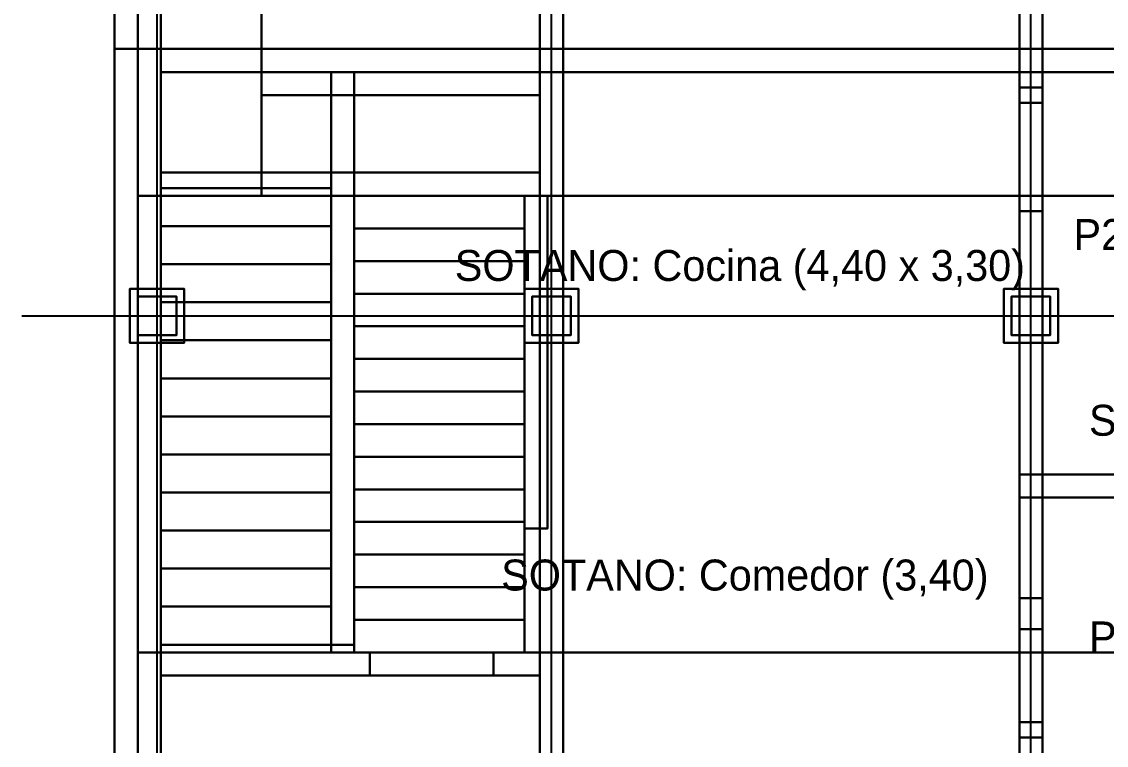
# Model space of a CAD drawing. Header units: metres. Extents: x -0.6 to 96.4, y -1.3 to 40.2.
# Drawn here: x -0.6 to 6.41, y 6.8 to 11.48 of the extents above; entities that cross this region are included whole.
import ezdxf

# ---------------------------------------------------------------- set-up
doc = ezdxf.new("R2010")
doc.units = ezdxf.units.M
doc.header["$MEASUREMENT"] = 0
for name, color, linetype in [('CERCA_PERIMETRAL_3D', 8, 'CONTINUOUS'), ('COLUMNAS_3D', 1, 'CONTINUOUS'), ('EJES_ESTRUCTURALES', 1, 'CONTINUOUS'), ('ESCALERA_2D', 7, 'CONTINUOUS'), ('ESCALERA_3D', 7, 'CONTINUOUS'), ('LOSA_PISO_3D', 8, 'CONTINUOUS'), ('MUROS_EXTERIORES_3D', 7, 'CONTINUOUS'), ('MUROS_INTERIORES_3D', 7, 'CONTINUOUS'), ('P2_COCINA_ISLA_3D', 3, 'CONTINUOUS'), ('P2_COLUMNAS_3D', 1, 'CONTINUOUS'), ('P2_CUBIERTA_3D', 9, 'CONTINUOUS'), ('P2_ESCALERA_3D', 7, 'CONTINUOUS'), ('P2_LOSA_PISO_3D', 8, 'CONTINUOUS'), ('P2_MUROS_EXT_3D', 6, 'CONTINUOUS'), ('P2_MUROS_INT_3D', 6, 'CONTINUOUS'), ('P2_ROTULOS', 6, 'CONTINUOUS'), ('SOTANO_COLUMNAS_3D', 1, 'CONTINUOUS'), ('SOTANO_LOSA_3D', 8, 'CONTINUOUS'), ('SOTANO_MUROS_EXT_3D', 4, 'CONTINUOUS'), ('SOTANO_MUROS_INT_3D', 4, 'CONTINUOUS'), ('SOTANO_ROTULOS', 4, 'CONTINUOUS'), ('TERRENO_3D', 3, 'CONTINUOUS')]:
    doc.layers.add(name, color=color, linetype=linetype)

msp = doc.modelspace()

# ---------------------------------------------------------------- linework, layer by layer
at = {"layer": 'CERCA_PERIMETRAL_3D', "color": 8}
for points in [[(0, 11.3), (0.15, 11.3), (0.15, 24.706), (0, 24.706)], [(0, 11.3, 2.5), (0.15, 11.3, 2.5), (0.15, 24.706, 2.5), (0, 24.706, 2.5)], [(0, 11.3), (0, 24.706), (0, 24.706, 2.5), (0, 11.3, 2.5)], [(0.15, 11.3), (0.15, 24.706), (0.15, 24.706, 2.5), (0.15, 11.3, 2.5)], [(0, 0, -2.55), (0.15, 0, -2.55), (0.15, 11.3, -2.55), (0, 11.3, -2.55)], [(0, 0, 2.5), (0.15, 0, 2.5), (0.15, 11.3, 2.5), (0, 11.3, 2.5)], [(0, 11.3, -2.55), (0.15, 11.3, -2.55), (0.15, 11.3, 2.5), (0, 11.3, 2.5)], [(0, 0, -2.55), (0, 11.3, -2.55), (0, 11.3, 2.5), (0, 0, 2.5)], [(0, 11.3), (0.15, 11.3), (0.15, 11.3, 2.5), (0, 11.3, 2.5)], [(0.15, 0, -2.55), (0.15, 11.3, -2.55), (0.15, 11.3, 2.5), (0.15, 0, 2.5)]]:
    msp.add_3dface(points, dxfattribs=at)
at = {"layer": 'COLUMNAS_3D', "color": 1}
for points in [[(0.15, 9.45), (0.4, 9.45), (0.4, 9.7), (0.15, 9.7)], [(0.15, 9.45, 2.85), (0.4, 9.45, 2.85), (0.4, 9.7, 2.85), (0.15, 9.7, 2.85)], [(0.15, 9.7), (0.4, 9.7), (0.4, 9.7, 2.85), (0.15, 9.7, 2.85)], [(0.15, 9.45), (0.15, 9.7), (0.15, 9.7, 2.85), (0.15, 9.45, 2.85)], [(0.4, 9.45), (0.4, 9.7), (0.4, 9.7, 2.85), (0.4, 9.45, 2.85)], [(2.7, 9.45), (2.95, 9.45), (2.95, 9.7), (2.7, 9.7)], [(2.7, 9.45, 2.85), (2.95, 9.45, 2.85), (2.95, 9.7, 2.85), (2.7, 9.7, 2.85)], [(2.7, 9.7), (2.95, 9.7), (2.95, 9.7, 2.85), (2.7, 9.7, 2.85)], [(2.7, 9.45), (2.7, 9.7), (2.7, 9.7, 2.85), (2.7, 9.45, 2.85)], [(2.95, 9.45), (2.95, 9.7), (2.95, 9.7, 2.85), (2.95, 9.45, 2.85)], [(5.8, 9.45), (6.05, 9.45), (6.05, 9.7), (5.8, 9.7)], [(5.8, 9.45, 2.85), (6.05, 9.45, 2.85), (6.05, 9.7, 2.85), (5.8, 9.7, 2.85)], [(5.8, 9.7), (6.05, 9.7), (6.05, 9.7, 2.85), (5.8, 9.7, 2.85)], [(5.8, 9.45), (5.8, 9.7), (5.8, 9.7, 2.85), (5.8, 9.45, 2.85)], [(6.05, 9.45), (6.05, 9.7), (6.05, 9.7, 2.85), (6.05, 9.45, 2.85)], [(0.15, 9.45), (0.4, 9.45), (0.4, 9.45, 2.85), (0.15, 9.45, 2.85)], [(2.7, 9.45), (2.95, 9.45), (2.95, 9.45, 2.85), (2.7, 9.45, 2.85)], [(5.8, 9.45), (6.05, 9.45), (6.05, 9.45, 2.85), (5.8, 9.45, 2.85)]]:
    msp.add_3dface(points, dxfattribs=at)
at = {"layer": 'EJES_ESTRUCTURALES', "color": 1}
for p, q in [((0.275, 2.2), (0.275, 25.51)), ((2.825, 2.2), (2.825, 25.51)), ((5.925, 2.2), (5.925, 25.51)), ((-0.6, 9.575), (10, 9.575))]:
    msp.add_line(p, q, dxfattribs=at)
at = {"layer": 'ESCALERA_2D', "color": 7}
for p, q in [((0.3, 10.1542), (1.4, 10.1542)), ((0.3, 9.9083), (1.4, 9.9083)), ((0.3, 9.6625), (1.4, 9.6625)), ((0.3, 9.4167), (1.4, 9.4167)), ((0.3, 9.1708), (1.4, 9.1708)), ((0.3, 8.925), (1.4, 8.925)), ((0.3, 8.6792), (1.4, 8.6792)), ((0.3, 8.4333), (1.4, 8.4333)), ((0.3, 8.1875), (1.4, 8.1875)), ((0.3, 7.9417), (1.4, 7.9417)), ((0.3, 7.6958), (1.4, 7.6958)), ((0.3, 7.45), (1.4, 7.45))]:
    msp.add_line(p, q, dxfattribs=at)
at = {"layer": 'ESCALERA_3D', "color": 7}
for points in [[(0.3, 10.1542, -2.55), (1.4, 10.1542, -2.55), (1.4, 10.4, -2.55), (0.3, 10.4, -2.55)], [(0.3, 10.1542), (1.4, 10.1542), (1.4, 10.4), (0.3, 10.4)], [(0.3, 10.4, -2.55), (1.4, 10.4, -2.55), (1.4, 10.4), (0.3, 10.4)], [(0.3, 10.1542, -2.55), (0.3, 10.4, -2.55), (0.3, 10.4), (0.3, 10.1542)], [(1.4, 10.1542, -2.55), (1.4, 10.4, -2.55), (1.4, 10.4), (1.4, 10.1542)], [(0.3, 10.1542, -2.55), (1.4, 10.1542, -2.55), (1.4, 10.1542), (0.3, 10.1542)], [(0.3, 9.9083, -2.55), (1.4, 9.9083, -2.55), (1.4, 10.1542, -2.55), (0.3, 10.1542, -2.55)], [(0.3, 9.9083, -0.2125), (1.4, 9.9083, -0.2125), (1.4, 10.1542, -0.2125), (0.3, 10.1542, -0.2125)], [(0.3, 10.1542, -2.55), (1.4, 10.1542, -2.55), (1.4, 10.1542, -0.2125), (0.3, 10.1542, -0.2125)], [(0.3, 9.9083, -2.55), (0.3, 10.1542, -2.55), (0.3, 10.1542, -0.2125), (0.3, 9.9083, -0.2125)], [(1.4, 9.9083, -2.55), (1.4, 10.1542, -2.55), (1.4, 10.1542, -0.2125), (1.4, 9.9083, -0.2125)], [(0.3, 9.9083, -2.55), (1.4, 9.9083, -2.55), (1.4, 9.9083, -0.2125), (0.3, 9.9083, -0.2125)], [(0.3, 9.6625, -2.55), (1.4, 9.6625, -2.55), (1.4, 9.9083, -2.55), (0.3, 9.9083, -2.55)], [(0.3, 9.6625, -0.425), (1.4, 9.6625, -0.425), (1.4, 9.9083, -0.425), (0.3, 9.9083, -0.425)], [(0.3, 9.9083, -2.55), (1.4, 9.9083, -2.55), (1.4, 9.9083, -0.425), (0.3, 9.9083, -0.425)], [(0.3, 9.6625, -2.55), (0.3, 9.9083, -2.55), (0.3, 9.9083, -0.425), (0.3, 9.6625, -0.425)], [(1.4, 9.6625, -2.55), (1.4, 9.9083, -2.55), (1.4, 9.9083, -0.425), (1.4, 9.6625, -0.425)], [(0.3, 9.6625, -2.55), (1.4, 9.6625, -2.55), (1.4, 9.6625, -0.425), (0.3, 9.6625, -0.425)], [(0.3, 9.4167, -2.55), (1.4, 9.4167, -2.55), (1.4, 9.6625, -2.55), (0.3, 9.6625, -2.55)], [(0.3, 9.4167, -0.6375), (1.4, 9.4167, -0.6375), (1.4, 9.6625, -0.6375), (0.3, 9.6625, -0.6375)], [(0.3, 9.6625, -2.55), (1.4, 9.6625, -2.55), (1.4, 9.6625, -0.6375), (0.3, 9.6625, -0.6375)], [(0.3, 9.4167, -2.55), (0.3, 9.6625, -2.55), (0.3, 9.6625, -0.6375), (0.3, 9.4167, -0.6375)], [(1.4, 9.4167, -2.55), (1.4, 9.6625, -2.55), (1.4, 9.6625, -0.6375), (1.4, 9.4167, -0.6375)], [(0.3, 9.4167, -2.55), (1.4, 9.4167, -2.55), (1.4, 9.4167, -0.6375), (0.3, 9.4167, -0.6375)], [(0.3, 9.1708, -2.55), (1.4, 9.1708, -2.55), (1.4, 9.4167, -2.55), (0.3, 9.4167, -2.55)], [(0.3, 9.1708, -0.85), (1.4, 9.1708, -0.85), (1.4, 9.4167, -0.85), (0.3, 9.4167, -0.85)], [(0.3, 9.4167, -2.55), (1.4, 9.4167, -2.55), (1.4, 9.4167, -0.85), (0.3, 9.4167, -0.85)], [(0.3, 9.1708, -2.55), (0.3, 9.4167, -2.55), (0.3, 9.4167, -0.85), (0.3, 9.1708, -0.85)], [(1.4, 9.1708, -2.55), (1.4, 9.4167, -2.55), (1.4, 9.4167, -0.85), (1.4, 9.1708, -0.85)], [(0.3, 9.1708, -2.55), (1.4, 9.1708, -2.55), (1.4, 9.1708, -0.85), (0.3, 9.1708, -0.85)], [(0.3, 8.925, -2.55), (1.4, 8.925, -2.55), (1.4, 9.1708, -2.55), (0.3, 9.1708, -2.55)], [(0.3, 8.925, -1.0625), (1.4, 8.925, -1.0625), (1.4, 9.1708, -1.0625), (0.3, 9.1708, -1.0625)], [(0.3, 9.1708, -2.55), (1.4, 9.1708, -2.55), (1.4, 9.1708, -1.0625), (0.3, 9.1708, -1.0625)], [(0.3, 8.925, -2.55), (0.3, 9.1708, -2.55), (0.3, 9.1708, -1.0625), (0.3, 8.925, -1.0625)], [(1.4, 8.925, -2.55), (1.4, 9.1708, -2.55), (1.4, 9.1708, -1.0625), (1.4, 8.925, -1.0625)], [(0.3, 8.925, -2.55), (1.4, 8.925, -2.55), (1.4, 8.925, -1.0625), (0.3, 8.925, -1.0625)], [(0.3, 8.6792, -2.55), (1.4, 8.6792, -2.55), (1.4, 8.925, -2.55), (0.3, 8.925, -2.55)], [(0.3, 8.6792, -1.275), (1.4, 8.6792, -1.275), (1.4, 8.925, -1.275), (0.3, 8.925, -1.275)], [(0.3, 8.925, -2.55), (1.4, 8.925, -2.55), (1.4, 8.925, -1.275), (0.3, 8.925, -1.275)], [(0.3, 8.6792, -2.55), (0.3, 8.925, -2.55), (0.3, 8.925, -1.275), (0.3, 8.6792, -1.275)], [(1.4, 8.6792, -2.55), (1.4, 8.925, -2.55), (1.4, 8.925, -1.275), (1.4, 8.6792, -1.275)], [(0.3, 8.6792, -2.55), (1.4, 8.6792, -2.55), (1.4, 8.6792, -1.275), (0.3, 8.6792, -1.275)], [(0.3, 8.4333, -2.55), (1.4, 8.4333, -2.55), (1.4, 8.6792, -2.55), (0.3, 8.6792, -2.55)], [(0.3, 8.4333, -1.4875), (1.4, 8.4333, -1.4875), (1.4, 8.6792, -1.4875), (0.3, 8.6792, -1.4875)], [(0.3, 8.6792, -2.55), (1.4, 8.6792, -2.55), (1.4, 8.6792, -1.4875), (0.3, 8.6792, -1.4875)], [(0.3, 8.4333, -2.55), (0.3, 8.6792, -2.55), (0.3, 8.6792, -1.4875), (0.3, 8.4333, -1.4875)], [(1.4, 8.4333, -2.55), (1.4, 8.6792, -2.55), (1.4, 8.6792, -1.4875), (1.4, 8.4333, -1.4875)], [(0.3, 8.4333, -2.55), (1.4, 8.4333, -2.55), (1.4, 8.4333, -1.4875), (0.3, 8.4333, -1.4875)], [(0.3, 8.1875, -2.55), (1.4, 8.1875, -2.55), (1.4, 8.4333, -2.55), (0.3, 8.4333, -2.55)], [(0.3, 8.1875, -1.7), (1.4, 8.1875, -1.7), (1.4, 8.4333, -1.7), (0.3, 8.4333, -1.7)], [(0.3, 8.4333, -2.55), (1.4, 8.4333, -2.55), (1.4, 8.4333, -1.7), (0.3, 8.4333, -1.7)], [(0.3, 8.1875, -2.55), (0.3, 8.4333, -2.55), (0.3, 8.4333, -1.7), (0.3, 8.1875, -1.7)], [(1.4, 8.1875, -2.55), (1.4, 8.4333, -2.55), (1.4, 8.4333, -1.7), (1.4, 8.1875, -1.7)], [(0.3, 8.1875, -2.55), (1.4, 8.1875, -2.55), (1.4, 8.1875, -1.7), (0.3, 8.1875, -1.7)], [(0.3, 7.9417, -2.55), (1.4, 7.9417, -2.55), (1.4, 8.1875, -2.55), (0.3, 8.1875, -2.55)], [(0.3, 7.9417, -1.9125), (1.4, 7.9417, -1.9125), (1.4, 8.1875, -1.9125), (0.3, 8.1875, -1.9125)], [(0.3, 8.1875, -2.55), (1.4, 8.1875, -2.55), (1.4, 8.1875, -1.9125), (0.3, 8.1875, -1.9125)], [(0.3, 7.9417, -2.55), (0.3, 8.1875, -2.55), (0.3, 8.1875, -1.9125), (0.3, 7.9417, -1.9125)], [(1.4, 7.9417, -2.55), (1.4, 8.1875, -2.55), (1.4, 8.1875, -1.9125), (1.4, 7.9417, -1.9125)], [(0.3, 7.9417, -2.55), (1.4, 7.9417, -2.55), (1.4, 7.9417, -1.9125), (0.3, 7.9417, -1.9125)], [(0.3, 7.6958, -2.55), (1.4, 7.6958, -2.55), (1.4, 7.9417, -2.55), (0.3, 7.9417, -2.55)], [(0.3, 7.6958, -2.125), (1.4, 7.6958, -2.125), (1.4, 7.9417, -2.125), (0.3, 7.9417, -2.125)], [(0.3, 7.9417, -2.55), (1.4, 7.9417, -2.55), (1.4, 7.9417, -2.125), (0.3, 7.9417, -2.125)], [(0.3, 7.6958, -2.55), (0.3, 7.9417, -2.55), (0.3, 7.9417, -2.125), (0.3, 7.6958, -2.125)], [(1.4, 7.6958, -2.55), (1.4, 7.9417, -2.55), (1.4, 7.9417, -2.125), (1.4, 7.6958, -2.125)], [(0.3, 7.6958, -2.55), (1.4, 7.6958, -2.55), (1.4, 7.6958, -2.125), (0.3, 7.6958, -2.125)], [(0.3, 7.45, -2.55), (1.4, 7.45, -2.55), (1.4, 7.6958, -2.55), (0.3, 7.6958, -2.55)], [(0.3, 7.45, -2.3375), (1.4, 7.45, -2.3375), (1.4, 7.6958, -2.3375), (0.3, 7.6958, -2.3375)], [(0.3, 7.6958, -2.55), (1.4, 7.6958, -2.55), (1.4, 7.6958, -2.3375), (0.3, 7.6958, -2.3375)], [(0.3, 7.45, -2.55), (0.3, 7.6958, -2.55), (0.3, 7.6958, -2.3375), (0.3, 7.45, -2.3375)], [(1.4, 7.45, -2.55), (1.4, 7.6958, -2.55), (1.4, 7.6958, -2.3375), (1.4, 7.45, -2.3375)], [(0.3, 7.45, -2.55), (1.4, 7.45, -2.55), (1.4, 7.45, -2.3375), (0.3, 7.45, -2.3375)]]:
    msp.add_3dface(points, dxfattribs=at)
at = {"layer": 'LOSA_PISO_3D', "color": 8}
for points in [[(0.15, 10.35, -0.15), (9.15, 10.35, -0.15), (9.15, 24.71, -0.15), (0.15, 24.71, -0.15)], [(0.15, 10.35), (9.15, 10.35), (9.15, 24.71), (0.15, 24.71)], [(0.15, 10.35, -0.15), (0.15, 24.71, -0.15), (0.15, 24.71), (0.15, 10.35)], [(0.15, 7.4, -0.15), (0.3, 7.4, -0.15), (0.3, 10.35, -0.15), (0.15, 10.35, -0.15)], [(0.15, 7.4), (0.3, 7.4), (0.3, 10.35), (0.15, 10.35)], [(0.15, 10.35, -0.15), (0.3, 10.35, -0.15), (0.3, 10.35), (0.15, 10.35)], [(0.15, 7.4, -0.15), (0.15, 10.35, -0.15), (0.15, 10.35), (0.15, 7.4)], [(0.15, 10.35, -0.15), (9.15, 10.35, -0.15), (9.15, 10.35), (0.15, 10.35)], [(0.3, 7.4, -0.15), (0.3, 10.35, -0.15), (0.3, 10.35), (0.3, 7.4)], [(1.4, 7.4, -0.15), (9.15, 7.4, -0.15), (9.15, 10.35, -0.15), (1.4, 10.35, -0.15)], [(1.4, 7.4), (9.15, 7.4), (9.15, 10.35), (1.4, 10.35)], [(1.4, 10.35, -0.15), (9.15, 10.35, -0.15), (9.15, 10.35), (1.4, 10.35)], [(1.4, 7.4, -0.15), (1.4, 10.35, -0.15), (1.4, 10.35), (1.4, 7.4)], [(0.15, 6.5, -0.15), (9.15, 6.5, -0.15), (9.15, 7.4, -0.15), (0.15, 7.4, -0.15)], [(0.15, 6.5), (9.15, 6.5), (9.15, 7.4), (0.15, 7.4)], [(0.15, 7.4, -0.15), (9.15, 7.4, -0.15), (9.15, 7.4), (0.15, 7.4)], [(0.15, 6.5, -0.15), (0.15, 7.4, -0.15), (0.15, 7.4), (0.15, 6.5)], [(0.15, 7.4, -0.15), (0.3, 7.4, -0.15), (0.3, 7.4), (0.15, 7.4)], [(1.4, 7.4, -0.15), (9.15, 7.4, -0.15), (9.15, 7.4), (1.4, 7.4)]]:
    msp.add_3dface(points, dxfattribs=at)
at = {"layer": 'MUROS_EXTERIORES_3D', "color": 7}
for points in [[(0.15, 3), (0.3, 3), (0.3, 24.71), (0.15, 24.71)], [(0.15, 3, 2.85), (0.3, 3, 2.85), (0.3, 24.71, 2.85), (0.15, 24.71, 2.85)], [(0.15, 3), (0.15, 24.71), (0.15, 24.71, 2.85), (0.15, 3, 2.85)], [(0.3, 3), (0.3, 24.71), (0.3, 24.71, 2.85), (0.3, 3, 2.85)]]:
    msp.add_3dface(points, dxfattribs=at)
at = {"layer": 'MUROS_INTERIORES_3D', "color": 7}
for points in [[(2.75, 3.15), (2.9, 3.15), (2.9, 24.56), (2.75, 24.56)], [(2.75, 3.15, 2.85), (2.9, 3.15, 2.85), (2.9, 24.56, 2.85), (2.75, 24.56, 2.85)], [(2.75, 3.15), (2.75, 24.56), (2.75, 24.56, 2.85), (2.75, 3.15, 2.85)], [(2.9, 3.15), (2.9, 24.56), (2.9, 24.56, 2.85), (2.9, 3.15, 2.85)], [(1.4, 7.4), (1.55, 7.4), (1.55, 10.35), (1.4, 10.35)], [(1.4, 7.4, 2.85), (1.55, 7.4, 2.85), (1.55, 10.35, 2.85), (1.4, 10.35, 2.85)], [(1.4, 10.35), (1.55, 10.35), (1.55, 10.35, 2.85), (1.4, 10.35, 2.85)], [(1.4, 7.4), (1.4, 10.35), (1.4, 10.35, 2.85), (1.4, 7.4, 2.85)], [(1.55, 7.4), (1.55, 10.35), (1.55, 10.35, 2.85), (1.55, 7.4, 2.85)], [(5.85, 8.4), (9, 8.4), (9, 8.55), (5.85, 8.55)], [(5.85, 8.4, 2.85), (9, 8.4, 2.85), (9, 8.55, 2.85), (5.85, 8.55, 2.85)], [(5.85, 8.55), (9, 8.55), (9, 8.55, 2.85), (5.85, 8.55, 2.85)], [(5.85, 8.4), (5.85, 8.55), (5.85, 8.55, 2.85), (5.85, 8.4, 2.85)], [(5.85, 8.4), (9, 8.4), (9, 8.4, 2.85), (5.85, 8.4, 2.85)], [(5.85, 7.75), (6, 7.75), (6, 8.4), (5.85, 8.4)], [(5.85, 7.75, 2.85), (6, 7.75, 2.85), (6, 8.4, 2.85), (5.85, 8.4, 2.85)], [(5.85, 8.4), (6, 8.4), (6, 8.4, 2.85), (5.85, 8.4, 2.85)], [(5.85, 7.75), (5.85, 8.4), (5.85, 8.4, 2.85), (5.85, 7.75, 2.85)], [(6, 7.75), (6, 8.4), (6, 8.4, 2.85), (6, 7.75, 2.85)], [(5.85, 6.95, 2.1), (6, 6.95, 2.1), (6, 7.75, 2.1), (5.85, 7.75, 2.1)], [(5.85, 6.95, 2.85), (6, 6.95, 2.85), (6, 7.75, 2.85), (5.85, 7.75, 2.85)], [(5.85, 7.75, 2.1), (6, 7.75, 2.1), (6, 7.75, 2.85), (5.85, 7.75, 2.85)], [(5.85, 6.95, 2.1), (5.85, 7.75, 2.1), (5.85, 7.75, 2.85), (5.85, 6.95, 2.85)], [(5.85, 7.75), (6, 7.75), (6, 7.75, 2.85), (5.85, 7.75, 2.85)], [(6, 6.95, 2.1), (6, 7.75, 2.1), (6, 7.75, 2.85), (6, 6.95, 2.85)], [(0.3, 7.25), (1.65, 7.25), (1.65, 7.4), (0.3, 7.4)], [(0.3, 7.25, 2.85), (1.65, 7.25, 2.85), (1.65, 7.4, 2.85), (0.3, 7.4, 2.85)], [(0.3, 7.4), (1.65, 7.4), (1.65, 7.4, 2.85), (0.3, 7.4, 2.85)], [(0.3, 7.25), (0.3, 7.4), (0.3, 7.4, 2.85), (0.3, 7.25, 2.85)], [(1.4, 7.4), (1.55, 7.4), (1.55, 7.4, 2.85), (1.4, 7.4, 2.85)], [(1.65, 7.25), (1.65, 7.4), (1.65, 7.4, 2.85), (1.65, 7.25, 2.85)], [(1.65, 7.25, 2.1), (2.45, 7.25, 2.1), (2.45, 7.4, 2.1), (1.65, 7.4, 2.1)], [(1.65, 7.25, 2.85), (2.45, 7.25, 2.85), (2.45, 7.4, 2.85), (1.65, 7.4, 2.85)], [(1.65, 7.4, 2.1), (2.45, 7.4, 2.1), (2.45, 7.4, 2.85), (1.65, 7.4, 2.85)], [(1.65, 7.25, 2.1), (1.65, 7.4, 2.1), (1.65, 7.4, 2.85), (1.65, 7.25, 2.85)], [(2.45, 7.25, 2.1), (2.45, 7.4, 2.1), (2.45, 7.4, 2.85), (2.45, 7.25, 2.85)], [(2.45, 7.25), (2.75, 7.25), (2.75, 7.4), (2.45, 7.4)], [(2.45, 7.25, 2.85), (2.75, 7.25, 2.85), (2.75, 7.4, 2.85), (2.45, 7.4, 2.85)], [(2.45, 7.4), (2.75, 7.4), (2.75, 7.4, 2.85), (2.45, 7.4, 2.85)], [(2.45, 7.25), (2.45, 7.4), (2.45, 7.4, 2.85), (2.45, 7.25, 2.85)], [(2.75, 7.25), (2.75, 7.4), (2.75, 7.4, 2.85), (2.75, 7.25, 2.85)], [(0.3, 7.25), (1.65, 7.25), (1.65, 7.25, 2.85), (0.3, 7.25, 2.85)], [(1.65, 7.25, 2.1), (2.45, 7.25, 2.1), (2.45, 7.25, 2.85), (1.65, 7.25, 2.85)], [(2.45, 7.25), (2.75, 7.25), (2.75, 7.25, 2.85), (2.45, 7.25, 2.85)], [(5.85, 6.65), (6, 6.65), (6, 6.95), (5.85, 6.95)], [(5.85, 6.65, 2.85), (6, 6.65, 2.85), (6, 6.95, 2.85), (5.85, 6.95, 2.85)], [(5.85, 6.95), (6, 6.95), (6, 6.95, 2.85), (5.85, 6.95, 2.85)], [(5.85, 6.65), (5.85, 6.95), (5.85, 6.95, 2.85), (5.85, 6.65, 2.85)], [(5.85, 6.95, 2.1), (6, 6.95, 2.1), (6, 6.95, 2.85), (5.85, 6.95, 2.85)], [(6, 6.65), (6, 6.95), (6, 6.95, 2.85), (6, 6.65, 2.85)]]:
    msp.add_3dface(points, dxfattribs=at)
at = {"layer": 'P2_COCINA_ISLA_3D', "color": 3}
for points in [[(0.3, 10.5, 3), (0.95, 10.5, 3), (0.95, 16.5, 3), (0.3, 16.5, 3)], [(0.3, 10.5, 3.9), (0.95, 10.5, 3.9), (0.95, 16.5, 3.9), (0.3, 16.5, 3.9)], [(0.3, 10.5, 3), (0.3, 16.5, 3), (0.3, 16.5, 3.9), (0.3, 10.5, 3.9)], [(0.95, 10.5, 3), (0.95, 16.5, 3), (0.95, 16.5, 3.9), (0.95, 10.5, 3.9)], [(0.95, 10.35, 3), (2.75, 10.35, 3), (2.75, 11, 3), (0.95, 11, 3)], [(0.95, 10.35, 3.9), (2.75, 10.35, 3.9), (2.75, 11, 3.9), (0.95, 11, 3.9)], [(0.95, 11, 3), (2.75, 11, 3), (2.75, 11, 3.9), (0.95, 11, 3.9)], [(0.95, 10.35, 3), (0.95, 11, 3), (0.95, 11, 3.9), (0.95, 10.35, 3.9)], [(2.75, 10.35, 3), (2.75, 11, 3), (2.75, 11, 3.9), (2.75, 10.35, 3.9)], [(0.3, 10.5, 3), (0.95, 10.5, 3), (0.95, 10.5, 3.9), (0.3, 10.5, 3.9)], [(0.95, 10.35, 3), (2.75, 10.35, 3), (2.75, 10.35, 3.9), (0.95, 10.35, 3.9)]]:
    msp.add_3dface(points, dxfattribs=at)
at = {"layer": 'P2_COLUMNAS_3D', "color": 1}
for points in [[(0.15, 9.45, 3), (0.4, 9.45, 3), (0.4, 9.7, 3), (0.15, 9.7, 3)], [(0.15, 9.45, 5.85), (0.4, 9.45, 5.85), (0.4, 9.7, 5.85), (0.15, 9.7, 5.85)], [(0.15, 9.7, 3), (0.4, 9.7, 3), (0.4, 9.7, 5.85), (0.15, 9.7, 5.85)], [(0.15, 9.45, 3), (0.15, 9.7, 3), (0.15, 9.7, 5.85), (0.15, 9.45, 5.85)], [(0.4, 9.45, 3), (0.4, 9.7, 3), (0.4, 9.7, 5.85), (0.4, 9.45, 5.85)], [(2.7, 9.45, 3), (2.95, 9.45, 3), (2.95, 9.7, 3), (2.7, 9.7, 3)], [(2.7, 9.45, 5.85), (2.95, 9.45, 5.85), (2.95, 9.7, 5.85), (2.7, 9.7, 5.85)], [(2.7, 9.7, 3), (2.95, 9.7, 3), (2.95, 9.7, 5.85), (2.7, 9.7, 5.85)], [(2.7, 9.45, 3), (2.7, 9.7, 3), (2.7, 9.7, 5.85), (2.7, 9.45, 5.85)], [(2.95, 9.45, 3), (2.95, 9.7, 3), (2.95, 9.7, 5.85), (2.95, 9.45, 5.85)], [(5.8, 9.45, 3), (6.05, 9.45, 3), (6.05, 9.7, 3), (5.8, 9.7, 3)], [(5.8, 9.45, 5.85), (6.05, 9.45, 5.85), (6.05, 9.7, 5.85), (5.8, 9.7, 5.85)], [(5.8, 9.7, 3), (6.05, 9.7, 3), (6.05, 9.7, 5.85), (5.8, 9.7, 5.85)], [(5.8, 9.45, 3), (5.8, 9.7, 3), (5.8, 9.7, 5.85), (5.8, 9.45, 5.85)], [(6.05, 9.45, 3), (6.05, 9.7, 3), (6.05, 9.7, 5.85), (6.05, 9.45, 5.85)], [(0.15, 9.45, 3), (0.4, 9.45, 3), (0.4, 9.45, 5.85), (0.15, 9.45, 5.85)], [(2.7, 9.45, 3), (2.95, 9.45, 3), (2.95, 9.45, 5.85), (2.7, 9.45, 5.85)], [(5.8, 9.45, 3), (6.05, 9.45, 3), (6.05, 9.45, 5.85), (5.8, 9.45, 5.85)]]:
    msp.add_3dface(points, dxfattribs=at)
at = {"layer": 'P2_CUBIERTA_3D', "color": 9}
for points in [[(0.15, 6.5, 5.85), (9.15, 6.5, 5.85), (9.15, 24.71, 5.85), (0.15, 24.71, 5.85)], [(0.15, 6.5, 6), (9.15, 6.5, 6), (9.15, 24.71, 6), (0.15, 24.71, 6)], [(0.15, 6.5, 5.85), (0.15, 24.71, 5.85), (0.15, 24.71, 6), (0.15, 6.5, 6)]]:
    msp.add_3dface(points, dxfattribs=at)
at = {"layer": 'P2_ESCALERA_3D', "color": 7}
for points in [[(1.55, 10.1393, -0.15), (2.65, 10.1393, -0.15), (2.65, 10.35, -0.15), (1.55, 10.35, -0.15)], [(1.55, 10.1393, 0.2143), (2.65, 10.1393, 0.2143), (2.65, 10.35, 0.2143), (1.55, 10.35, 0.2143)], [(1.55, 10.35, -0.15), (2.65, 10.35, -0.15), (2.65, 10.35, 0.2143), (1.55, 10.35, 0.2143)], [(1.55, 10.1393, -0.15), (1.55, 10.35, -0.15), (1.55, 10.35, 0.2143), (1.55, 10.1393, 0.2143)], [(2.65, 10.1393, -0.15), (2.65, 10.35, -0.15), (2.65, 10.35, 0.2143), (2.65, 10.1393, 0.2143)], [(1.55, 10.1393, -0.15), (2.65, 10.1393, -0.15), (2.65, 10.1393, 0.2143), (1.55, 10.1393, 0.2143)], [(1.55, 9.9286, 0.0643), (2.65, 9.9286, 0.0643), (2.65, 10.1393, 0.0643), (1.55, 10.1393, 0.0643)], [(1.55, 9.9286, 0.4286), (2.65, 9.9286, 0.4286), (2.65, 10.1393, 0.4286), (1.55, 10.1393, 0.4286)], [(1.55, 10.1393, 0.0643), (2.65, 10.1393, 0.0643), (2.65, 10.1393, 0.4286), (1.55, 10.1393, 0.4286)], [(1.55, 9.9286, 0.0643), (1.55, 10.1393, 0.0643), (1.55, 10.1393, 0.4286), (1.55, 9.9286, 0.4286)], [(2.65, 9.9286, 0.0643), (2.65, 10.1393, 0.0643), (2.65, 10.1393, 0.4286), (2.65, 9.9286, 0.4286)], [(1.55, 9.9286, 0.0643), (2.65, 9.9286, 0.0643), (2.65, 9.9286, 0.4286), (1.55, 9.9286, 0.4286)], [(1.55, 9.7179, 0.2786), (2.65, 9.7179, 0.2786), (2.65, 9.9286, 0.2786), (1.55, 9.9286, 0.2786)], [(1.55, 9.7179, 0.6429), (2.65, 9.7179, 0.6429), (2.65, 9.9286, 0.6429), (1.55, 9.9286, 0.6429)], [(1.55, 9.9286, 0.2786), (2.65, 9.9286, 0.2786), (2.65, 9.9286, 0.6429), (1.55, 9.9286, 0.6429)], [(1.55, 9.7179, 0.2786), (1.55, 9.9286, 0.2786), (1.55, 9.9286, 0.6429), (1.55, 9.7179, 0.6429)], [(2.65, 9.7179, 0.2786), (2.65, 9.9286, 0.2786), (2.65, 9.9286, 0.6429), (2.65, 9.7179, 0.6429)], [(1.55, 9.7179, 0.2786), (2.65, 9.7179, 0.2786), (2.65, 9.7179, 0.6429), (1.55, 9.7179, 0.6429)], [(1.55, 9.5071, 0.4929), (2.65, 9.5071, 0.4929), (2.65, 9.7179, 0.4929), (1.55, 9.7179, 0.4929)], [(1.55, 9.5071, 0.8571), (2.65, 9.5071, 0.8571), (2.65, 9.7179, 0.8571), (1.55, 9.7179, 0.8571)], [(1.55, 9.7179, 0.4929), (2.65, 9.7179, 0.4929), (2.65, 9.7179, 0.8571), (1.55, 9.7179, 0.8571)], [(1.55, 9.5071, 0.4929), (1.55, 9.7179, 0.4929), (1.55, 9.7179, 0.8571), (1.55, 9.5071, 0.8571)], [(2.65, 9.5071, 0.4929), (2.65, 9.7179, 0.4929), (2.65, 9.7179, 0.8571), (2.65, 9.5071, 0.8571)], [(1.55, 9.5071, 0.4929), (2.65, 9.5071, 0.4929), (2.65, 9.5071, 0.8571), (1.55, 9.5071, 0.8571)], [(1.55, 9.2964, 0.7071), (2.65, 9.2964, 0.7071), (2.65, 9.5071, 0.7071), (1.55, 9.5071, 0.7071)], [(1.55, 9.2964, 1.0714), (2.65, 9.2964, 1.0714), (2.65, 9.5071, 1.0714), (1.55, 9.5071, 1.0714)], [(1.55, 9.5071, 0.7071), (2.65, 9.5071, 0.7071), (2.65, 9.5071, 1.0714), (1.55, 9.5071, 1.0714)], [(1.55, 9.2964, 0.7071), (1.55, 9.5071, 0.7071), (1.55, 9.5071, 1.0714), (1.55, 9.2964, 1.0714)], [(2.65, 9.2964, 0.7071), (2.65, 9.5071, 0.7071), (2.65, 9.5071, 1.0714), (2.65, 9.2964, 1.0714)], [(1.55, 9.2964, 0.7071), (2.65, 9.2964, 0.7071), (2.65, 9.2964, 1.0714), (1.55, 9.2964, 1.0714)], [(1.55, 9.0857, 0.9214), (2.65, 9.0857, 0.9214), (2.65, 9.2964, 0.9214), (1.55, 9.2964, 0.9214)], [(1.55, 9.0857, 1.2857), (2.65, 9.0857, 1.2857), (2.65, 9.2964, 1.2857), (1.55, 9.2964, 1.2857)], [(1.55, 9.2964, 0.9214), (2.65, 9.2964, 0.9214), (2.65, 9.2964, 1.2857), (1.55, 9.2964, 1.2857)], [(1.55, 9.0857, 0.9214), (1.55, 9.2964, 0.9214), (1.55, 9.2964, 1.2857), (1.55, 9.0857, 1.2857)], [(2.65, 9.0857, 0.9214), (2.65, 9.2964, 0.9214), (2.65, 9.2964, 1.2857), (2.65, 9.0857, 1.2857)], [(1.55, 9.0857, 0.9214), (2.65, 9.0857, 0.9214), (2.65, 9.0857, 1.2857), (1.55, 9.0857, 1.2857)], [(1.55, 8.875, 1.1357), (2.65, 8.875, 1.1357), (2.65, 9.0857, 1.1357), (1.55, 9.0857, 1.1357)], [(1.55, 8.875, 1.5), (2.65, 8.875, 1.5), (2.65, 9.0857, 1.5), (1.55, 9.0857, 1.5)], [(1.55, 9.0857, 1.1357), (2.65, 9.0857, 1.1357), (2.65, 9.0857, 1.5), (1.55, 9.0857, 1.5)], [(1.55, 8.875, 1.1357), (1.55, 9.0857, 1.1357), (1.55, 9.0857, 1.5), (1.55, 8.875, 1.5)], [(2.65, 8.875, 1.1357), (2.65, 9.0857, 1.1357), (2.65, 9.0857, 1.5), (2.65, 8.875, 1.5)], [(1.55, 8.875, 1.1357), (2.65, 8.875, 1.1357), (2.65, 8.875, 1.5), (1.55, 8.875, 1.5)], [(1.55, 8.6643, 1.35), (2.65, 8.6643, 1.35), (2.65, 8.875, 1.35), (1.55, 8.875, 1.35)], [(1.55, 8.6643, 1.7143), (2.65, 8.6643, 1.7143), (2.65, 8.875, 1.7143), (1.55, 8.875, 1.7143)], [(1.55, 8.875, 1.35), (2.65, 8.875, 1.35), (2.65, 8.875, 1.7143), (1.55, 8.875, 1.7143)], [(1.55, 8.6643, 1.35), (1.55, 8.875, 1.35), (1.55, 8.875, 1.7143), (1.55, 8.6643, 1.7143)], [(2.65, 8.6643, 1.35), (2.65, 8.875, 1.35), (2.65, 8.875, 1.7143), (2.65, 8.6643, 1.7143)], [(1.55, 8.6643, 1.35), (2.65, 8.6643, 1.35), (2.65, 8.6643, 1.7143), (1.55, 8.6643, 1.7143)], [(1.55, 8.4536, 1.5643), (2.65, 8.4536, 1.5643), (2.65, 8.6643, 1.5643), (1.55, 8.6643, 1.5643)], [(1.55, 8.4536, 1.9286), (2.65, 8.4536, 1.9286), (2.65, 8.6643, 1.9286), (1.55, 8.6643, 1.9286)], [(1.55, 8.6643, 1.5643), (2.65, 8.6643, 1.5643), (2.65, 8.6643, 1.9286), (1.55, 8.6643, 1.9286)], [(1.55, 8.4536, 1.5643), (1.55, 8.6643, 1.5643), (1.55, 8.6643, 1.9286), (1.55, 8.4536, 1.9286)], [(2.65, 8.4536, 1.5643), (2.65, 8.6643, 1.5643), (2.65, 8.6643, 1.9286), (2.65, 8.4536, 1.9286)], [(1.55, 8.4536, 1.5643), (2.65, 8.4536, 1.5643), (2.65, 8.4536, 1.9286), (1.55, 8.4536, 1.9286)], [(1.55, 8.2429, 1.7786), (2.65, 8.2429, 1.7786), (2.65, 8.4536, 1.7786), (1.55, 8.4536, 1.7786)], [(1.55, 8.2429, 2.1429), (2.65, 8.2429, 2.1429), (2.65, 8.4536, 2.1429), (1.55, 8.4536, 2.1429)], [(1.55, 8.4536, 1.7786), (2.65, 8.4536, 1.7786), (2.65, 8.4536, 2.1429), (1.55, 8.4536, 2.1429)], [(1.55, 8.2429, 1.7786), (1.55, 8.4536, 1.7786), (1.55, 8.4536, 2.1429), (1.55, 8.2429, 2.1429)], [(2.65, 8.2429, 1.7786), (2.65, 8.4536, 1.7786), (2.65, 8.4536, 2.1429), (2.65, 8.2429, 2.1429)], [(1.55, 8.2429, 1.7786), (2.65, 8.2429, 1.7786), (2.65, 8.2429, 2.1429), (1.55, 8.2429, 2.1429)], [(1.55, 8.0321, 1.9929), (2.65, 8.0321, 1.9929), (2.65, 8.2429, 1.9929), (1.55, 8.2429, 1.9929)], [(1.55, 8.0321, 2.3571), (2.65, 8.0321, 2.3571), (2.65, 8.2429, 2.3571), (1.55, 8.2429, 2.3571)], [(1.55, 8.2429, 1.9929), (2.65, 8.2429, 1.9929), (2.65, 8.2429, 2.3571), (1.55, 8.2429, 2.3571)], [(1.55, 8.0321, 1.9929), (1.55, 8.2429, 1.9929), (1.55, 8.2429, 2.3571), (1.55, 8.0321, 2.3571)], [(2.65, 8.0321, 1.9929), (2.65, 8.2429, 1.9929), (2.65, 8.2429, 2.3571), (2.65, 8.0321, 2.3571)], [(1.55, 8.0321, 1.9929), (2.65, 8.0321, 1.9929), (2.65, 8.0321, 2.3571), (1.55, 8.0321, 2.3571)], [(1.55, 7.8214, 2.2071), (2.65, 7.8214, 2.2071), (2.65, 8.0321, 2.2071), (1.55, 8.0321, 2.2071)], [(1.55, 7.8214, 2.5714), (2.65, 7.8214, 2.5714), (2.65, 8.0321, 2.5714), (1.55, 8.0321, 2.5714)], [(1.55, 8.0321, 2.2071), (2.65, 8.0321, 2.2071), (2.65, 8.0321, 2.5714), (1.55, 8.0321, 2.5714)], [(1.55, 7.8214, 2.2071), (1.55, 8.0321, 2.2071), (1.55, 8.0321, 2.5714), (1.55, 7.8214, 2.5714)], [(2.65, 7.8214, 2.2071), (2.65, 8.0321, 2.2071), (2.65, 8.0321, 2.5714), (2.65, 7.8214, 2.5714)], [(1.55, 7.8214, 2.2071), (2.65, 7.8214, 2.2071), (2.65, 7.8214, 2.5714), (1.55, 7.8214, 2.5714)], [(1.55, 7.6107, 2.4214), (2.65, 7.6107, 2.4214), (2.65, 7.8214, 2.4214), (1.55, 7.8214, 2.4214)], [(1.55, 7.6107, 2.7857), (2.65, 7.6107, 2.7857), (2.65, 7.8214, 2.7857), (1.55, 7.8214, 2.7857)], [(1.55, 7.8214, 2.4214), (2.65, 7.8214, 2.4214), (2.65, 7.8214, 2.7857), (1.55, 7.8214, 2.7857)], [(1.55, 7.6107, 2.4214), (1.55, 7.8214, 2.4214), (1.55, 7.8214, 2.7857), (1.55, 7.6107, 2.7857)], [(2.65, 7.6107, 2.4214), (2.65, 7.8214, 2.4214), (2.65, 7.8214, 2.7857), (2.65, 7.6107, 2.7857)], [(1.55, 7.6107, 2.4214), (2.65, 7.6107, 2.4214), (2.65, 7.6107, 2.7857), (1.55, 7.6107, 2.7857)], [(1.55, 7.4, 2.6357), (2.65, 7.4, 2.6357), (2.65, 7.6107, 2.6357), (1.55, 7.6107, 2.6357)], [(1.55, 7.4, 3), (2.65, 7.4, 3), (2.65, 7.6107, 3), (1.55, 7.6107, 3)], [(1.55, 7.6107, 2.6357), (2.65, 7.6107, 2.6357), (2.65, 7.6107, 3), (1.55, 7.6107, 3)], [(1.55, 7.4, 2.6357), (1.55, 7.6107, 2.6357), (1.55, 7.6107, 3), (1.55, 7.4, 3)], [(2.65, 7.4, 2.6357), (2.65, 7.6107, 2.6357), (2.65, 7.6107, 3), (2.65, 7.4, 3)], [(1.55, 7.4, 2.6357), (2.65, 7.4, 2.6357), (2.65, 7.4, 3), (1.55, 7.4, 3)]]:
    msp.add_3dface(points, dxfattribs=at)
at = {"layer": 'P2_LOSA_PISO_3D', "color": 8}
for points in [[(0.15, 10.35, 2.85), (9.15, 10.35, 2.85), (9.15, 24.71, 2.85), (0.15, 24.71, 2.85)], [(0.15, 10.35, 3), (9.15, 10.35, 3), (9.15, 24.71, 3), (0.15, 24.71, 3)], [(0.15, 10.35, 2.85), (0.15, 24.71, 2.85), (0.15, 24.71, 3), (0.15, 10.35, 3)], [(0.15, 7.4, 2.85), (0.3, 7.4, 2.85), (0.3, 10.35, 2.85), (0.15, 10.35, 2.85)], [(0.15, 7.4, 3), (0.3, 7.4, 3), (0.3, 10.35, 3), (0.15, 10.35, 3)], [(0.15, 10.35, 2.85), (0.3, 10.35, 2.85), (0.3, 10.35, 3), (0.15, 10.35, 3)], [(0.15, 7.4, 2.85), (0.15, 10.35, 2.85), (0.15, 10.35, 3), (0.15, 7.4, 3)], [(0.15, 10.35, 2.85), (9.15, 10.35, 2.85), (9.15, 10.35, 3), (0.15, 10.35, 3)], [(0.3, 7.4, 2.85), (0.3, 10.35, 2.85), (0.3, 10.35, 3), (0.3, 7.4, 3)], [(2.65, 7.4, 2.85), (9.15, 7.4, 2.85), (9.15, 10.35, 2.85), (2.65, 10.35, 2.85)], [(2.65, 7.4, 3), (9.15, 7.4, 3), (9.15, 10.35, 3), (2.65, 10.35, 3)], [(2.65, 10.35, 2.85), (9.15, 10.35, 2.85), (9.15, 10.35, 3), (2.65, 10.35, 3)], [(2.65, 7.4, 2.85), (2.65, 10.35, 2.85), (2.65, 10.35, 3), (2.65, 7.4, 3)], [(0.15, 6.5, 2.85), (9.15, 6.5, 2.85), (9.15, 7.4, 2.85), (0.15, 7.4, 2.85)], [(0.15, 6.5, 3), (9.15, 6.5, 3), (9.15, 7.4, 3), (0.15, 7.4, 3)], [(0.15, 7.4, 2.85), (9.15, 7.4, 2.85), (9.15, 7.4, 3), (0.15, 7.4, 3)], [(0.15, 6.5, 2.85), (0.15, 7.4, 2.85), (0.15, 7.4, 3), (0.15, 6.5, 3)], [(0.15, 7.4, 2.85), (0.3, 7.4, 2.85), (0.3, 7.4, 3), (0.15, 7.4, 3)], [(2.65, 7.4, 2.85), (9.15, 7.4, 2.85), (9.15, 7.4, 3), (2.65, 7.4, 3)]]:
    msp.add_3dface(points, dxfattribs=at)
at = {"layer": 'P2_MUROS_EXT_3D', "color": 6}
for points in [[(0.15, 3, 3), (0.3, 3, 3), (0.3, 24.71, 3), (0.15, 24.71, 3)], [(0.15, 3, 5.85), (0.3, 3, 5.85), (0.3, 24.71, 5.85), (0.15, 24.71, 5.85)], [(0.15, 3, 3), (0.15, 24.71, 3), (0.15, 24.71, 5.85), (0.15, 3, 5.85)], [(0.3, 3, 3), (0.3, 24.71, 3), (0.3, 24.71, 5.85), (0.3, 3, 5.85)]]:
    msp.add_3dface(points, dxfattribs=at)
at = {"layer": 'P2_MUROS_INT_3D', "color": 6}
for points in [[(5.85, 10.95, 5.1), (6, 10.95, 5.1), (6, 11.65, 5.1), (5.85, 11.65, 5.1)], [(5.85, 10.95, 5.85), (6, 10.95, 5.85), (6, 11.65, 5.85), (5.85, 11.65, 5.85)], [(5.85, 10.95, 5.1), (5.85, 11.65, 5.1), (5.85, 11.65, 5.85), (5.85, 10.95, 5.85)], [(6, 10.95, 5.1), (6, 11.65, 5.1), (6, 11.65, 5.85), (6, 10.95, 5.85)], [(5.85, 7.55, 3), (6, 7.55, 3), (6, 10.95, 3), (5.85, 10.95, 3)], [(5.85, 7.55, 5.85), (6, 7.55, 5.85), (6, 10.95, 5.85), (5.85, 10.95, 5.85)], [(5.85, 10.95, 3), (6, 10.95, 3), (6, 10.95, 5.85), (5.85, 10.95, 5.85)], [(5.85, 7.55, 3), (5.85, 10.95, 3), (5.85, 10.95, 5.85), (5.85, 7.55, 5.85)], [(5.85, 10.95, 5.1), (6, 10.95, 5.1), (6, 10.95, 5.85), (5.85, 10.95, 5.85)], [(6, 7.55, 3), (6, 10.95, 3), (6, 10.95, 5.85), (6, 7.55, 5.85)], [(0.3, 10.35, 3), (2.75, 10.35, 3), (2.75, 10.5, 3), (0.3, 10.5, 3)], [(0.3, 10.35, 5.85), (2.75, 10.35, 5.85), (2.75, 10.5, 5.85), (0.3, 10.5, 5.85)], [(0.3, 10.5, 3), (2.75, 10.5, 3), (2.75, 10.5, 5.85), (0.3, 10.5, 5.85)], [(0.3, 10.35, 3), (0.3, 10.5, 3), (0.3, 10.5, 5.85), (0.3, 10.35, 5.85)], [(2.75, 10.35, 3), (2.75, 10.5, 3), (2.75, 10.5, 5.85), (2.75, 10.35, 5.85)], [(0.3, 10.35, 3), (2.75, 10.35, 3), (2.75, 10.35, 5.85), (0.3, 10.35, 5.85)], [(2.65, 8.2, 3), (2.8, 8.2, 3), (2.8, 10.35, 3), (2.65, 10.35, 3)], [(2.65, 8.2, 4.05), (2.8, 8.2, 4.05), (2.8, 10.35, 4.05), (2.65, 10.35, 4.05)], [(2.65, 10.35, 3), (2.8, 10.35, 3), (2.8, 10.35, 4.05), (2.65, 10.35, 4.05)], [(2.65, 8.2, 3), (2.65, 10.35, 3), (2.65, 10.35, 4.05), (2.65, 8.2, 4.05)], [(2.8, 8.2, 3), (2.8, 10.35, 3), (2.8, 10.35, 4.05), (2.8, 8.2, 4.05)], [(6, 8.4, 3), (9, 8.4, 3), (9, 8.55, 3), (6, 8.55, 3)], [(6, 8.4, 5.85), (9, 8.4, 5.85), (9, 8.55, 5.85), (6, 8.55, 5.85)], [(6, 8.55, 3), (9, 8.55, 3), (9, 8.55, 5.85), (6, 8.55, 5.85)], [(6, 8.4, 3), (6, 8.55, 3), (6, 8.55, 5.85), (6, 8.4, 5.85)], [(6, 8.4, 3), (9, 8.4, 3), (9, 8.4, 5.85), (6, 8.4, 5.85)], [(2.65, 8.2, 3), (2.8, 8.2, 3), (2.8, 8.2, 4.05), (2.65, 8.2, 4.05)], [(5.85, 6.85, 5.1), (6, 6.85, 5.1), (6, 7.55, 5.1), (5.85, 7.55, 5.1)], [(5.85, 6.85, 5.85), (6, 6.85, 5.85), (6, 7.55, 5.85), (5.85, 7.55, 5.85)], [(5.85, 7.55, 5.1), (6, 7.55, 5.1), (6, 7.55, 5.85), (5.85, 7.55, 5.85)], [(5.85, 6.85, 5.1), (5.85, 7.55, 5.1), (5.85, 7.55, 5.85), (5.85, 6.85, 5.85)], [(5.85, 7.55, 3), (6, 7.55, 3), (6, 7.55, 5.85), (5.85, 7.55, 5.85)], [(6, 6.85, 5.1), (6, 7.55, 5.1), (6, 7.55, 5.85), (6, 6.85, 5.85)], [(0.3, 7.25, 3), (1.65, 7.25, 3), (1.65, 7.4, 3), (0.3, 7.4, 3)], [(0.3, 7.25, 5.85), (1.65, 7.25, 5.85), (1.65, 7.4, 5.85), (0.3, 7.4, 5.85)], [(0.3, 7.4, 3), (1.65, 7.4, 3), (1.65, 7.4, 5.85), (0.3, 7.4, 5.85)], [(0.3, 7.25, 3), (0.3, 7.4, 3), (0.3, 7.4, 5.85), (0.3, 7.25, 5.85)], [(1.65, 7.25, 3), (1.65, 7.4, 3), (1.65, 7.4, 5.85), (1.65, 7.25, 5.85)], [(1.65, 7.25, 5.1), (2.45, 7.25, 5.1), (2.45, 7.4, 5.1), (1.65, 7.4, 5.1)], [(1.65, 7.25, 5.85), (2.45, 7.25, 5.85), (2.45, 7.4, 5.85), (1.65, 7.4, 5.85)], [(1.65, 7.4, 5.1), (2.45, 7.4, 5.1), (2.45, 7.4, 5.85), (1.65, 7.4, 5.85)], [(1.65, 7.25, 5.1), (1.65, 7.4, 5.1), (1.65, 7.4, 5.85), (1.65, 7.25, 5.85)], [(2.45, 7.25, 5.1), (2.45, 7.4, 5.1), (2.45, 7.4, 5.85), (2.45, 7.25, 5.85)], [(2.45, 7.25, 3), (2.75, 7.25, 3), (2.75, 7.4, 3), (2.45, 7.4, 3)], [(2.45, 7.25, 5.85), (2.75, 7.25, 5.85), (2.75, 7.4, 5.85), (2.45, 7.4, 5.85)], [(2.45, 7.4, 3), (2.75, 7.4, 3), (2.75, 7.4, 5.85), (2.45, 7.4, 5.85)], [(2.45, 7.25, 3), (2.45, 7.4, 3), (2.45, 7.4, 5.85), (2.45, 7.25, 5.85)], [(2.75, 7.25, 3), (2.75, 7.4, 3), (2.75, 7.4, 5.85), (2.75, 7.25, 5.85)], [(2.75, 3.15, 3), (2.9, 3.15, 3), (2.9, 7.4, 3), (2.75, 7.4, 3)], [(2.75, 3.15, 5.85), (2.9, 3.15, 5.85), (2.9, 7.4, 5.85), (2.75, 7.4, 5.85)], [(2.75, 7.4, 3), (2.9, 7.4, 3), (2.9, 7.4, 5.85), (2.75, 7.4, 5.85)], [(2.75, 3.15, 3), (2.75, 7.4, 3), (2.75, 7.4, 5.85), (2.75, 3.15, 5.85)], [(2.9, 3.15, 3), (2.9, 7.4, 3), (2.9, 7.4, 5.85), (2.9, 3.15, 5.85)], [(0.3, 7.25, 3), (1.65, 7.25, 3), (1.65, 7.25, 5.85), (0.3, 7.25, 5.85)], [(1.65, 7.25, 5.1), (2.45, 7.25, 5.1), (2.45, 7.25, 5.85), (1.65, 7.25, 5.85)], [(2.45, 7.25, 3), (2.75, 7.25, 3), (2.75, 7.25, 5.85), (2.45, 7.25, 5.85)], [(5.85, 6.65, 3), (6, 6.65, 3), (6, 6.85, 3), (5.85, 6.85, 3)], [(5.85, 6.65, 5.85), (6, 6.65, 5.85), (6, 6.85, 5.85), (5.85, 6.85, 5.85)], [(5.85, 6.85, 3), (6, 6.85, 3), (6, 6.85, 5.85), (5.85, 6.85, 5.85)], [(5.85, 6.65, 3), (5.85, 6.85, 3), (5.85, 6.85, 5.85), (5.85, 6.65, 5.85)], [(5.85, 6.85, 5.1), (6, 6.85, 5.1), (6, 6.85, 5.85), (5.85, 6.85, 5.85)], [(6, 6.65, 3), (6, 6.85, 3), (6, 6.85, 5.85), (6, 6.65, 5.85)]]:
    msp.add_3dface(points, dxfattribs=at)
at = {"layer": 'SOTANO_COLUMNAS_3D', "color": 1}
for points in [[(0.1, 9.4, -2.55), (0.45, 9.4, -2.55), (0.45, 9.75, -2.55), (0.1, 9.75, -2.55)], [(0.1, 9.4, -0.15), (0.45, 9.4, -0.15), (0.45, 9.75, -0.15), (0.1, 9.75, -0.15)], [(0.1, 9.75, -2.55), (0.45, 9.75, -2.55), (0.45, 9.75, -0.15), (0.1, 9.75, -0.15)], [(0.1, 9.4, -2.55), (0.1, 9.75, -2.55), (0.1, 9.75, -0.15), (0.1, 9.4, -0.15)], [(0.45, 9.4, -2.55), (0.45, 9.75, -2.55), (0.45, 9.75, -0.15), (0.45, 9.4, -0.15)], [(2.65, 9.4, -2.55), (3, 9.4, -2.55), (3, 9.75, -2.55), (2.65, 9.75, -2.55)], [(2.65, 9.4, -0.15), (3, 9.4, -0.15), (3, 9.75, -0.15), (2.65, 9.75, -0.15)], [(2.65, 9.75, -2.55), (3, 9.75, -2.55), (3, 9.75, -0.15), (2.65, 9.75, -0.15)], [(2.65, 9.4, -2.55), (2.65, 9.75, -2.55), (2.65, 9.75, -0.15), (2.65, 9.4, -0.15)], [(3, 9.4, -2.55), (3, 9.75, -2.55), (3, 9.75, -0.15), (3, 9.4, -0.15)], [(5.75, 9.4, -2.55), (6.1, 9.4, -2.55), (6.1, 9.75, -2.55), (5.75, 9.75, -2.55)], [(5.75, 9.4, -0.15), (6.1, 9.4, -0.15), (6.1, 9.75, -0.15), (5.75, 9.75, -0.15)], [(5.75, 9.75, -2.55), (6.1, 9.75, -2.55), (6.1, 9.75, -0.15), (5.75, 9.75, -0.15)], [(5.75, 9.4, -2.55), (5.75, 9.75, -2.55), (5.75, 9.75, -0.15), (5.75, 9.4, -0.15)], [(6.1, 9.4, -2.55), (6.1, 9.75, -2.55), (6.1, 9.75, -0.15), (6.1, 9.4, -0.15)], [(0.1, 9.4, -2.55), (0.45, 9.4, -2.55), (0.45, 9.4, -0.15), (0.1, 9.4, -0.15)], [(2.65, 9.4, -2.55), (3, 9.4, -2.55), (3, 9.4, -0.15), (2.65, 9.4, -0.15)], [(5.75, 9.4, -2.55), (6.1, 9.4, -2.55), (6.1, 9.4, -0.15), (5.75, 9.4, -0.15)]]:
    msp.add_3dface(points, dxfattribs=at)
at = {"layer": 'SOTANO_LOSA_3D', "color": 8}
for points in [[(0.15, 6.5, -2.7), (9.15, 6.5, -2.7), (9.15, 11.3, -2.7), (0.15, 11.3, -2.7)], [(0.15, 6.5, -2.55), (9.15, 6.5, -2.55), (9.15, 11.3, -2.55), (0.15, 11.3, -2.55)], [(0.15, 11.3, -2.7), (9.15, 11.3, -2.7), (9.15, 11.3, -2.55), (0.15, 11.3, -2.55)], [(0.15, 6.5, -2.7), (0.15, 11.3, -2.7), (0.15, 11.3, -2.55), (0.15, 6.5, -2.55)]]:
    msp.add_3dface(points, dxfattribs=at)
at = {"layer": 'SOTANO_MUROS_EXT_3D', "color": 4}
for points in [[(0.15, 3, -2.55), (0.3, 3, -2.55), (0.3, 11.3, -2.55), (0.15, 11.3, -2.55)], [(0.15, 3, -0.15), (0.3, 3, -0.15), (0.3, 11.3, -0.15), (0.15, 11.3, -0.15)], [(0.15, 11.3, -2.55), (0.3, 11.3, -2.55), (0.3, 11.3, -0.15), (0.15, 11.3, -0.15)], [(0.15, 3, -2.55), (0.15, 11.3, -2.55), (0.15, 11.3, -0.15), (0.15, 3, -0.15)], [(0.3, 3, -2.55), (0.3, 11.3, -2.55), (0.3, 11.3, -0.15), (0.3, 3, -0.15)], [(0.3, 11.15, -2.55), (9.15, 11.15, -2.55), (9.15, 11.3, -2.55), (0.3, 11.3, -2.55)], [(0.3, 11.15, -0.15), (9.15, 11.15, -0.15), (9.15, 11.3, -0.15), (0.3, 11.3, -0.15)], [(0.3, 11.3, -2.55), (9.15, 11.3, -2.55), (9.15, 11.3, -0.15), (0.3, 11.3, -0.15)], [(0.3, 11.15, -2.55), (0.3, 11.3, -2.55), (0.3, 11.3, -0.15), (0.3, 11.15, -0.15)], [(0.3, 11.15, -2.55), (9.15, 11.15, -2.55), (9.15, 11.15, -0.15), (0.3, 11.15, -0.15)]]:
    msp.add_3dface(points, dxfattribs=at)
at = {"layer": 'SOTANO_MUROS_INT_3D', "color": 4}
for points in [[(1.4, 7.45, -2.55), (1.55, 7.45, -2.55), (1.55, 11.15, -2.55), (1.4, 11.15, -2.55)], [(1.4, 7.45, -0.15), (1.55, 7.45, -0.15), (1.55, 11.15, -0.15), (1.4, 11.15, -0.15)], [(1.4, 11.15, -2.55), (1.55, 11.15, -2.55), (1.55, 11.15, -0.15), (1.4, 11.15, -0.15)], [(1.4, 7.45, -2.55), (1.4, 11.15, -2.55), (1.4, 11.15, -0.15), (1.4, 7.45, -0.15)], [(1.55, 7.45, -2.55), (1.55, 11.15, -2.55), (1.55, 11.15, -0.15), (1.55, 7.45, -0.15)], [(5.85, 11.05, -2.55), (6, 11.05, -2.55), (6, 11.15, -2.55), (5.85, 11.15, -2.55)], [(5.85, 11.05, -0.15), (6, 11.05, -0.15), (6, 11.15, -0.15), (5.85, 11.15, -0.15)], [(5.85, 11.15, -2.55), (6, 11.15, -2.55), (6, 11.15, -0.15), (5.85, 11.15, -0.15)], [(5.85, 11.05, -2.55), (5.85, 11.15, -2.55), (5.85, 11.15, -0.15), (5.85, 11.05, -0.15)], [(6, 11.05, -2.55), (6, 11.15, -2.55), (6, 11.15, -0.15), (6, 11.05, -0.15)], [(5.85, 10.25, -0.55), (6, 10.25, -0.55), (6, 11.05, -0.55), (5.85, 11.05, -0.55)], [(5.85, 10.25, -0.15), (6, 10.25, -0.15), (6, 11.05, -0.15), (5.85, 11.05, -0.15)], [(5.85, 11.05, -0.55), (6, 11.05, -0.55), (6, 11.05, -0.15), (5.85, 11.05, -0.15)], [(5.85, 10.25, -0.55), (5.85, 11.05, -0.55), (5.85, 11.05, -0.15), (5.85, 10.25, -0.15)], [(5.85, 11.05, -2.55), (6, 11.05, -2.55), (6, 11.05, -0.15), (5.85, 11.05, -0.15)], [(6, 10.25, -0.55), (6, 11.05, -0.55), (6, 11.05, -0.15), (6, 10.25, -0.15)], [(5.85, 6.65, -2.55), (6, 6.65, -2.55), (6, 10.25, -2.55), (5.85, 10.25, -2.55)], [(5.85, 6.65, -0.15), (6, 6.65, -0.15), (6, 10.25, -0.15), (5.85, 10.25, -0.15)], [(5.85, 10.25, -2.55), (6, 10.25, -2.55), (6, 10.25, -0.15), (5.85, 10.25, -0.15)], [(5.85, 6.65, -2.55), (5.85, 10.25, -2.55), (5.85, 10.25, -0.15), (5.85, 6.65, -0.15)], [(5.85, 10.25, -0.55), (6, 10.25, -0.55), (6, 10.25, -0.15), (5.85, 10.25, -0.15)], [(6, 6.65, -2.55), (6, 10.25, -2.55), (6, 10.25, -0.15), (6, 6.65, -0.15)], [(1.4, 7.45, -2.55), (1.55, 7.45, -2.55), (1.55, 7.45, -0.15), (1.4, 7.45, -0.15)]]:
    msp.add_3dface(points, dxfattribs=at)
at = {"layer": 'TERRENO_3D', "color": 3}
for points in [[(0.15, 11.3, -2.75), (9, 11.3, -2.75), (9, 14.2, -1.25), (0.15, 14.2, -1.25)], [(0.15, 11.3, -2.55), (9, 11.3, -2.55), (9, 14.2, -1.05), (0.15, 14.2, -1.05)], [(0.15, 11.3, -2.75), (0.15, 14.2, -1.25), (0.15, 14.2, -1.05), (0.15, 11.3, -2.55)], [(0.15, 11.3, -2.75), (9, 11.3, -2.75), (9, 11.3, -2.55), (0.15, 11.3, -2.55)]]:
    msp.add_3dface(points, dxfattribs=at)

# ---------------------------------------------------------------- texts
at = {"layer": 'P2_ROTULOS', "color": 6}
for s, p in [('P2: HABITACION 3 (3,00 x 3,25m)', (6.2, 10, 3.05)), ('P2: Baño Compartido (3,00 x 1,75m)', (6.3, 7.4, 3.05))]:
    msp.add_text(s, height=0.2, dxfattribs=at).set_placement(p)
at = {"layer": 'SOTANO_ROTULOS', "color": 4}
for s, p in [('SOTANO: Cocina (4,40 x 3,30)', (2.2, 9.8, -2.5)), ('SOTANO: Sala (2,90 x 4,50)', (6.3, 8.8, -2.5)), ('SOTANO: Comedor (3,40)', (2.5, 7.8, -2.5))]:
    msp.add_text(s, height=0.2, dxfattribs=at).set_placement(p)

doc.saveas('drawing.dxf')
